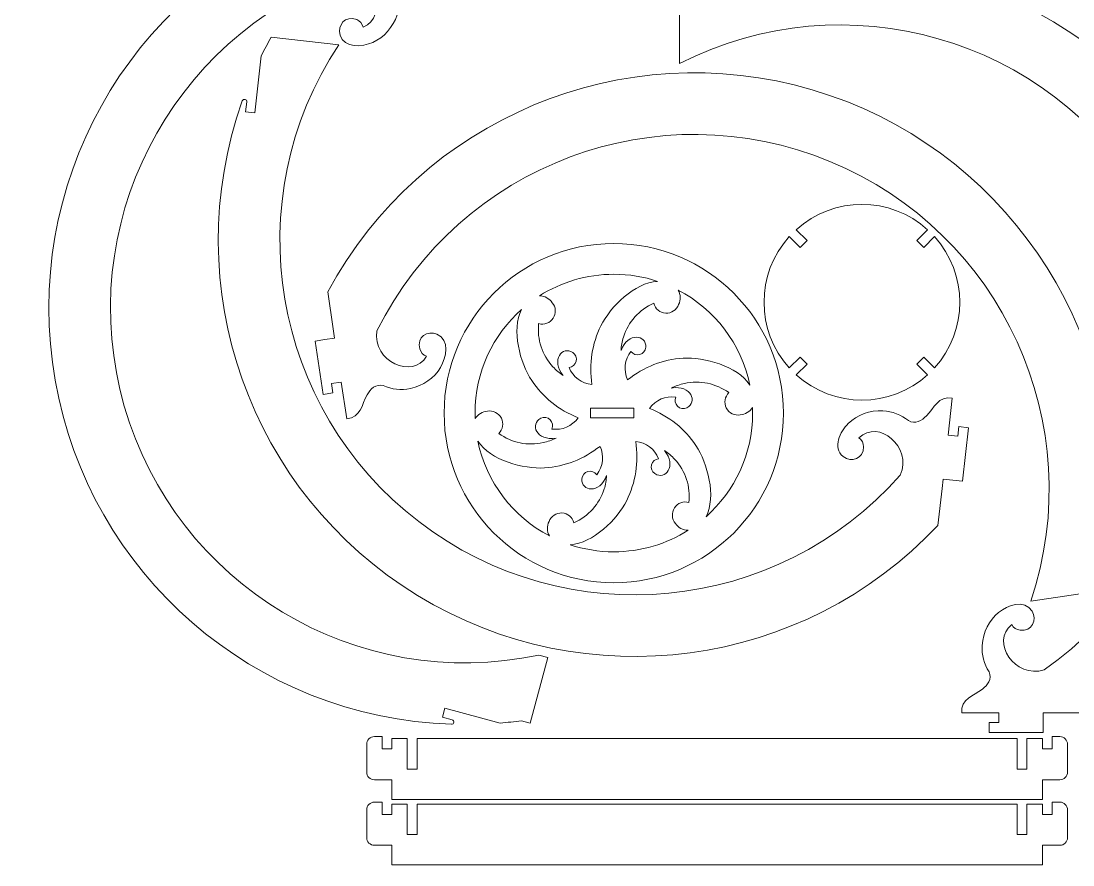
# Model space of a CAD drawing. Header units: millimetres. Extents: x -523 to 505, y -645 to 645.
# Drawn here: x -523 to 159, y -645 to -98 of the extents above; entities that cross this region are included whole.
import ezdxf

# ---------------------------------------------------------------- set-up
doc = ezdxf.new("R2010")
doc.units = ezdxf.units.MM
doc.header["$MEASUREMENT"] = 0
doc.layers.add('Layer 1', color=7, linetype='Continuous')

msp = doc.modelspace()

# ---------------------------------------------------------------- linework, layer by layer
at = {"layer": 'Layer 1', "color": 250, "lineweight": 20}
for points, knots in [([(-335.5342, -33.4697), (-454.1236, -80.9469), (-523.2138, -205.034), (-501.1103, -330.8471), (-501.1103, -330.8471), (-479.0071, -456.6604), (-371.7594, -549.7677), (-244.0882, -553.9812), (-244.0882, -553.9812), (-243.3257, -554.0063), (-242.6661, -553.4562), (-242.5542, -552.7022), (-242.5542, -552.7022), (-242.4422, -551.9483), (-242.9134, -551.2303), (-243.6497, -551.033), (-243.6497, -551.033), (-243.6497, -551.033), (-249.936, -549.3486), (-249.936, -549.3486), (-249.936, -549.3486), (-249.936, -549.3486), (-248.3831, -543.553), (-248.3831, -543.553), (-248.3831, -543.553), (-248.3831, -543.553), (-212.4842, -553.1721), (-212.4842, -553.1721), (-212.4842, -553.1721), (-207.9084, -552.7861), (-203.343, -552.2834), (-198.7927, -551.6644), (-198.7927, -551.6644), (-198.7927, -551.6644), (-192.9972, -553.2172), (-192.9972, -553.2172), (-192.9972, -553.2172), (-192.9972, -553.2172), (-181.5948, -510.6605), (-181.5948, -510.6605), (-181.5948, -510.6605), (-181.5948, -510.6605), (-187.3903, -509.1076), (-187.3903, -509.1076), (-187.3903, -509.1076), (-305.5054, -534.1988), (-422.9126, -463.6781), (-456.2459, -347.6198), (-456.2459, -347.6198), (-489.5793, -231.5616), (-427.4877, -109.4868), (-314.0603, -68.0763), (-314.0603, -68.0763), (-294.06, -67.2594), (-285.0522, -94.6947), (-301.2789, -101.8656), (-301.2789, -101.8656), (-301.8804, -99.6554), (-303.4357, -97.7887), (-305.561, -96.935), (-305.561, -96.935), (-312.9549, -93.965), (-318.2787, -100.6834), (-316.3333, -106.9446), (-316.3333, -106.9446), (-313.5591, -115.8734), (-301.955, -114.6859), (-295.1767, -111.6955), (-295.1767, -111.6955), (-287.8379, -108.4581), (-281.9341, -101.8311), (-279.3079, -93.8456), (-279.3079, -93.8456), (-277.3671, -87.9444), (-277.4256, -81.7687), (-279.2007, -76.1443), (-279.2007, -76.1443), (-280.0327, -71.0905), (-275.9766, -67.9834), (-272.0648, -66.3309), (-272.0648, -66.3309), (-265.5281, -63.5702), (-256.9283, -64.0242), (-255.1843, -54.9995), (-255.1843, -54.9995), (-255.1843, -54.9995), (-278.4555, -48.7639), (-278.4555, -48.7639), (-278.4555, -48.7639), (-278.4555, -48.7639), (-276.812, -42.6303), (-276.812, -42.6303), (-276.812, -42.6303), (-276.812, -42.6303), (-270.8081, -44.239), (-270.8081, -44.239), (-270.8081, -44.239), (-270.8081, -44.239), (-269.1646, -38.1054), (-269.1646, -38.1054), (-269.1646, -38.1054), (-269.1646, -38.1054), (-302.9719, -29.0467), (-302.9719, -29.0467), (-302.9719, -29.0467), (-302.9719, -29.0467), (-304.6154, -35.1804), (-304.6154, -35.1804), (-304.6154, -35.1804), (-304.6154, -35.1804), (-306.2589, -41.314), (-306.2589, -41.314), (-306.2589, -41.314), (-306.2589, -41.314), (-312.2629, -39.7053), (-312.2629, -39.7053), (-312.2629, -39.7053), (-312.2629, -39.7053), (-335.5342, -33.4697), (-335.5342, -33.4697)], [0, 0, 0, 0, 0.03225806, 0.03225806, 0.03225806, 0.03225806, 0.06451613, 0.06451613, 0.06451613, 0.06451613, 0.09677419, 0.09677419, 0.09677419, 0.09677419, 0.12903226, 0.12903226, 0.12903226, 0.12903226, 0.16129032, 0.16129032, 0.16129032, 0.16129032, 0.19354839, 0.19354839, 0.19354839, 0.19354839, 0.22580645, 0.22580645, 0.22580645, 0.22580645, 0.25806452, 0.25806452, 0.25806452, 0.25806452, 0.29032258, 0.29032258, 0.29032258, 0.29032258, 0.32258065, 0.32258065, 0.32258065, 0.32258065, 0.35483871, 0.35483871, 0.35483871, 0.35483871, 0.38709677, 0.38709677, 0.38709677, 0.38709677, 0.41935484, 0.41935484, 0.41935484, 0.41935484, 0.4516129, 0.4516129, 0.4516129, 0.4516129, 0.48387097, 0.48387097, 0.48387097, 0.48387097, 0.51612903, 0.51612903, 0.51612903, 0.51612903, 0.5483871, 0.5483871, 0.5483871, 0.5483871, 0.58064516, 0.58064516, 0.58064516, 0.58064516, 0.61290323, 0.61290323, 0.61290323, 0.61290323, 0.64516129, 0.64516129, 0.64516129, 0.64516129, 0.67741935, 0.67741935, 0.67741935, 0.67741935, 0.70967742, 0.70967742, 0.70967742, 0.70967742, 0.74193548, 0.74193548, 0.74193548, 0.74193548, 0.77419355, 0.77419355, 0.77419355, 0.77419355, 0.80645161, 0.80645161, 0.80645161, 0.80645161, 0.83870968, 0.83870968, 0.83870968, 0.83870968, 0.87096774, 0.87096774, 0.87096774, 0.87096774, 0.90322581, 0.90322581, 0.90322581, 0.90322581, 0.93548387, 0.93548387, 0.93548387, 0.93548387, 1, 1, 1, 1]), ([(169.9523, -546.5589), (272.2128, -470.0063), (306.8327, -332.2655), (252.9196, -216.4601), (252.9196, -216.4601), (199.0066, -100.6546), (71.3154, -38.4776), (-53.0961, -67.4514), (-53.0961, -67.4514), (-53.8391, -67.6245), (-54.3338, -68.3266), (-54.2468, -69.0838), (-54.2468, -69.0838), (-54.1598, -69.841), (-53.5189, -70.4126), (-52.7566, -70.4126), (-52.7566, -70.4126), (-52.7566, -70.4126), (-46.2485, -70.4126), (-46.2485, -70.4126), (-46.2485, -70.4126), (-46.2485, -70.4126), (-46.2485, -76.4126), (-46.2485, -76.4126), (-46.2485, -76.4126), (-46.2485, -76.4126), (-83.4138, -76.4126), (-83.4138, -76.4126), (-83.4138, -76.4126), (-87.7338, -77.9698), (-92.0135, -79.637), (-96.2485, -81.4126), (-96.2485, -81.4126), (-96.2485, -81.4126), (-96.2479, -125.4705), (-96.2479, -125.4705), (-96.2479, -125.4705), (11.3485, -70.6638), (143.0072, -108.3943), (205.2428, -211.8707), (205.2428, -211.8707), (267.4784, -315.347), (239.0979, -449.3327), (140.2532, -518.6894), (140.2532, -518.6894), (121.1459, -524.6549), (105.3442, -500.4858), (119.162, -489.3595), (119.162, -489.3595), (120.3151, -491.3387), (122.3005, -492.7392), (124.5744, -493.0138), (124.5744, -493.0138), (132.485, -493.9689), (135.8885, -486.1015), (132.3889, -480.5572), (132.3889, -480.5572), (127.3983, -472.6506), (116.497, -476.801), (110.7236, -481.4439), (110.7236, -481.4439), (104.4728, -486.4704), (100.4853, -494.3996), (100.0154, -502.7927), (100.0154, -502.7927), (99.6681, -508.9951), (101.323, -514.9453), (104.4933, -519.9186), (104.4933, -519.9186), (106.605, -524.5849), (103.4913, -528.6359), (100.1404, -531.2445), (100.1404, -531.2445), (94.541, -535.603), (86.1167, -537.3902), (86.7679, -546.5588), (86.7679, -546.5588), (86.7679, -546.5588), (110.8601, -546.5589), (110.8601, -546.5589), (110.8601, -546.5589), (110.8601, -546.5589), (110.8601, -552.9089), (110.8601, -552.9089), (110.8601, -552.9089), (110.8601, -552.9089), (104.6444, -552.9089), (104.6444, -552.9089), (104.6444, -552.9089), (104.6444, -552.9089), (104.6444, -559.2589), (104.6444, -559.2589), (104.6444, -559.2589), (104.6444, -559.2589), (139.6443, -559.2589), (139.6443, -559.2589), (139.6443, -559.2589), (139.6443, -559.2589), (139.6443, -552.9089), (139.6443, -552.9089), (139.6443, -552.9089), (139.6443, -552.9089), (139.6443, -546.5589), (139.6443, -546.5589), (139.6443, -546.5589), (139.6443, -546.5589), (145.86, -546.5589), (145.86, -546.5589), (145.86, -546.5589), (145.86, -546.5589), (169.9523, -546.5589), (169.9523, -546.5589)], [0, 0, 0, 0, 0.03448276, 0.03448276, 0.03448276, 0.03448276, 0.06896552, 0.06896552, 0.06896552, 0.06896552, 0.10344828, 0.10344828, 0.10344828, 0.10344828, 0.13793103, 0.13793103, 0.13793103, 0.13793103, 0.17241379, 0.17241379, 0.17241379, 0.17241379, 0.20689655, 0.20689655, 0.20689655, 0.20689655, 0.24137931, 0.24137931, 0.24137931, 0.24137931, 0.27586207, 0.27586207, 0.27586207, 0.27586207, 0.31034483, 0.31034483, 0.31034483, 0.31034483, 0.34482759, 0.34482759, 0.34482759, 0.34482759, 0.37931034, 0.37931034, 0.37931034, 0.37931034, 0.4137931, 0.4137931, 0.4137931, 0.4137931, 0.44827586, 0.44827586, 0.44827586, 0.44827586, 0.48275862, 0.48275862, 0.48275862, 0.48275862, 0.51724138, 0.51724138, 0.51724138, 0.51724138, 0.55172414, 0.55172414, 0.55172414, 0.55172414, 0.5862069, 0.5862069, 0.5862069, 0.5862069, 0.62068966, 0.62068966, 0.62068966, 0.62068966, 0.65517241, 0.65517241, 0.65517241, 0.65517241, 0.68965517, 0.68965517, 0.68965517, 0.68965517, 0.72413793, 0.72413793, 0.72413793, 0.72413793, 0.75862069, 0.75862069, 0.75862069, 0.75862069, 0.79310345, 0.79310345, 0.79310345, 0.79310345, 0.82758621, 0.82758621, 0.82758621, 0.82758621, 0.86206897, 0.86206897, 0.86206897, 0.86206897, 0.89655172, 0.89655172, 0.89655172, 0.89655172, 0.93103448, 0.93103448, 0.93103448, 0.93103448, 1, 1, 1, 1]), ([(71.2929, -425.0792), (-16.259, -518.0962), (-157.0163, -537.0292), (-266.0349, -470.4525), (-266.0349, -470.4525), (-375.0536, -403.8759), (-422.498, -270.0101), (-379.7364, -149.6392), (-379.7364, -149.6392), (-379.4809, -148.9204), (-378.7277, -148.5076), (-377.9851, -148.6791), (-377.9851, -148.6791), (-377.2424, -148.8506), (-376.7464, -149.5516), (-376.832, -150.3091), (-376.832, -150.3091), (-376.832, -150.3091), (-377.5629, -156.776), (-377.5629, -156.776), (-377.5629, -156.776), (-377.5629, -156.776), (-371.6008, -157.4498), (-371.6008, -157.4498), (-371.6008, -157.4498), (-371.6008, -157.4498), (-367.4272, -120.5196), (-367.4272, -120.5196), (-367.4272, -120.5196), (-365.3948, -116.4018), (-363.2575, -112.3364), (-361.0176, -108.3276), (-361.0176, -108.3276), (-361.0176, -108.3276), (-317.2384, -113.2758), (-317.2384, -113.2758), (-317.2384, -113.2758), (-383.7812, -214.0369), (-361.0743, -349.0999), (-265.2413, -422.5619), (-265.2413, -422.5619), (-169.4084, -496.024), (-33.0831, -482.8692), (46.9348, -392.4383), (46.9348, -392.4383), (55.0083, -374.1218), (32.7666, -355.7059), (20.1589, -368.1868), (20.1589, -368.1868), (21.9961, -369.5549), (23.1648, -371.685), (23.1823, -373.9754), (23.1823, -373.9754), (23.243, -381.9432), (15.0432, -384.4417), (9.927, -380.3416), (9.927, -380.3416), (2.6308, -374.4947), (7.9791, -364.1284), (13.241, -358.9129), (13.241, -358.9129), (18.9377, -353.2661), (27.2645, -350.1943), (35.6573, -350.6698), (35.6573, -350.6698), (41.8594, -351.0213), (47.5862, -353.3339), (52.172, -357.0426), (52.172, -357.0426), (56.5716, -359.665), (60.9467, -357.0259), (63.9151, -353.9891), (63.9151, -353.9891), (68.8748, -348.9146), (71.5967, -340.7443), (80.6342, -342.4209), (80.6342, -342.4209), (80.6342, -342.4209), (77.9288, -366.3608), (77.9288, -366.3608), (77.9288, -366.3608), (77.9288, -366.3608), (84.2386, -367.0739), (84.2386, -367.0739), (84.2386, -367.0739), (84.2386, -367.0739), (84.9366, -360.8975), (84.9366, -360.8975), (84.9366, -360.8975), (84.9366, -360.8975), (91.2465, -361.6106), (91.2465, -361.6106), (91.2465, -361.6106), (91.2465, -361.6106), (87.3161, -396.3891), (87.3161, -396.3891), (87.3161, -396.3891), (87.3161, -396.3891), (81.0063, -395.676), (81.0063, -395.676), (81.0063, -395.676), (81.0063, -395.676), (74.6964, -394.9629), (74.6964, -394.9629), (74.6964, -394.9629), (74.6964, -394.9629), (73.9984, -401.1393), (73.9984, -401.1393), (73.9984, -401.1393), (73.9984, -401.1393), (71.2929, -425.0792), (71.2929, -425.0792)], [0, 0, 0, 0, 0.03448276, 0.03448276, 0.03448276, 0.03448276, 0.06896552, 0.06896552, 0.06896552, 0.06896552, 0.10344828, 0.10344828, 0.10344828, 0.10344828, 0.13793103, 0.13793103, 0.13793103, 0.13793103, 0.17241379, 0.17241379, 0.17241379, 0.17241379, 0.20689655, 0.20689655, 0.20689655, 0.20689655, 0.24137931, 0.24137931, 0.24137931, 0.24137931, 0.27586207, 0.27586207, 0.27586207, 0.27586207, 0.31034483, 0.31034483, 0.31034483, 0.31034483, 0.34482759, 0.34482759, 0.34482759, 0.34482759, 0.37931034, 0.37931034, 0.37931034, 0.37931034, 0.4137931, 0.4137931, 0.4137931, 0.4137931, 0.44827586, 0.44827586, 0.44827586, 0.44827586, 0.48275862, 0.48275862, 0.48275862, 0.48275862, 0.51724138, 0.51724138, 0.51724138, 0.51724138, 0.55172414, 0.55172414, 0.55172414, 0.55172414, 0.5862069, 0.5862069, 0.5862069, 0.5862069, 0.62068966, 0.62068966, 0.62068966, 0.62068966, 0.65517241, 0.65517241, 0.65517241, 0.65517241, 0.68965517, 0.68965517, 0.68965517, 0.68965517, 0.72413793, 0.72413793, 0.72413793, 0.72413793, 0.75862069, 0.75862069, 0.75862069, 0.75862069, 0.79310345, 0.79310345, 0.79310345, 0.79310345, 0.82758621, 0.82758621, 0.82758621, 0.82758621, 0.86206897, 0.86206897, 0.86206897, 0.86206897, 0.89655172, 0.89655172, 0.89655172, 0.89655172, 0.93103448, 0.93103448, 0.93103448, 0.93103448, 1, 1, 1, 1]), ([(-324.3685, -273.5878), (-263.8744, -161.0801), (-132.8136, -106.3616), (-10.2784, -142.4537), (-10.2784, -142.4537), (112.2569, -178.5456), (192.7316, -295.5706), (182.5814, -422.9074), (182.5814, -422.9074), (182.5207, -423.6679), (181.9, -424.2615), (181.1383, -424.2881), (181.1383, -424.2881), (180.3766, -424.3146), (179.716, -423.7659), (179.6026, -423.012), (179.6026, -423.012), (179.6026, -423.012), (178.6348, -416.5763), (178.6348, -416.5763), (178.6348, -416.5763), (178.6348, -416.5763), (172.7015, -417.4686), (172.7015, -417.4686), (172.7015, -417.4686), (172.7015, -417.4686), (178.2284, -454.2206), (178.2284, -454.2206), (178.2284, -454.2206), (177.331, -458.7242), (176.3187, -463.2042), (175.1927, -467.6562), (175.1927, -467.6562), (175.1927, -467.6562), (131.6246, -474.2075), (131.6246, -474.2075), (131.6246, -474.2075), (169.8211, -359.6571), (112.931, -235.0733), (1.3501, -188.9178), (1.3501, -188.9178), (-110.2308, -142.7623), (-238.5062, -190.7524), (-292.3923, -298.8122), (-292.3923, -298.8122), (-295.45, -318.5941), (-269.1998, -330.6259), (-260.2521, -315.3072), (-260.2521, -315.3072), (-262.3807, -314.4612), (-264.0609, -312.7062), (-264.6706, -310.4984), (-264.6706, -310.4984), (-266.7915, -302.8178), (-259.5177, -298.2821), (-253.5146, -300.9183), (-253.5146, -300.9183), (-244.9538, -304.6776), (-247.4369, -316.0749), (-251.1696, -322.4746), (-251.1696, -322.4746), (-255.2107, -329.4034), (-262.4587, -334.5257), (-270.6886, -336.2385), (-270.6886, -336.2385), (-276.7704, -337.5043), (-282.9005, -336.7527), (-288.29, -334.3572), (-288.29, -334.3572), (-293.2184, -332.9629), (-296.7613, -336.6444), (-298.8426, -340.346), (-298.8426, -340.346), (-302.32, -346.5313), (-302.8345, -355.1277), (-311.998, -355.8472), (-311.998, -355.8472), (-311.998, -355.8472), (-315.5809, -332.0229), (-315.5809, -332.0229), (-315.5809, -332.0229), (-315.5809, -332.0229), (-321.8603, -332.9673), (-321.8603, -332.9673), (-321.8603, -332.9673), (-321.8603, -332.9673), (-320.9359, -339.1138), (-320.9359, -339.1138), (-320.9359, -339.1138), (-320.9359, -339.1138), (-327.2153, -340.0582), (-327.2153, -340.0582), (-327.2153, -340.0582), (-327.2153, -340.0582), (-332.4202, -305.4474), (-332.4202, -305.4474), (-332.4202, -305.4474), (-332.4202, -305.4474), (-326.1408, -304.5031), (-326.1408, -304.5031), (-326.1408, -304.5031), (-326.1408, -304.5031), (-319.8614, -303.5588), (-319.8614, -303.5588), (-319.8614, -303.5588), (-319.8614, -303.5588), (-320.7857, -297.4122), (-320.7857, -297.4122), (-320.7857, -297.4122), (-320.7857, -297.4122), (-324.3685, -273.5878), (-324.3685, -273.5878)], [0, 0, 0, 0, 0.03448276, 0.03448276, 0.03448276, 0.03448276, 0.06896552, 0.06896552, 0.06896552, 0.06896552, 0.10344828, 0.10344828, 0.10344828, 0.10344828, 0.13793103, 0.13793103, 0.13793103, 0.13793103, 0.17241379, 0.17241379, 0.17241379, 0.17241379, 0.20689655, 0.20689655, 0.20689655, 0.20689655, 0.24137931, 0.24137931, 0.24137931, 0.24137931, 0.27586207, 0.27586207, 0.27586207, 0.27586207, 0.31034483, 0.31034483, 0.31034483, 0.31034483, 0.34482759, 0.34482759, 0.34482759, 0.34482759, 0.37931034, 0.37931034, 0.37931034, 0.37931034, 0.4137931, 0.4137931, 0.4137931, 0.4137931, 0.44827586, 0.44827586, 0.44827586, 0.44827586, 0.48275862, 0.48275862, 0.48275862, 0.48275862, 0.51724138, 0.51724138, 0.51724138, 0.51724138, 0.55172414, 0.55172414, 0.55172414, 0.55172414, 0.5862069, 0.5862069, 0.5862069, 0.5862069, 0.62068966, 0.62068966, 0.62068966, 0.62068966, 0.65517241, 0.65517241, 0.65517241, 0.65517241, 0.68965517, 0.68965517, 0.68965517, 0.68965517, 0.72413793, 0.72413793, 0.72413793, 0.72413793, 0.75862069, 0.75862069, 0.75862069, 0.75862069, 0.79310345, 0.79310345, 0.79310345, 0.79310345, 0.82758621, 0.82758621, 0.82758621, 0.82758621, 0.86206897, 0.86206897, 0.86206897, 0.86206897, 0.89655172, 0.89655172, 0.89655172, 0.89655172, 0.93103448, 0.93103448, 0.93103448, 0.93103448, 1, 1, 1, 1]), ([(69.1521, -322.8943), (91.0318, -298.7084), (91.0319, -261.8804), (69.1521, -237.6942), (69.1521, -237.6942), (69.1521, -237.6942), (62.1372, -244.7092), (62.1372, -244.7092), (62.1372, -244.7092), (62.1372, -244.7092), (57.647, -240.219), (57.647, -240.219), (57.647, -240.219), (57.647, -240.219), (64.662, -233.2041), (64.662, -233.2041), (64.662, -233.2041), (40.476, -211.3244), (3.6479, -211.3244), (-20.5381, -233.2041), (-20.5381, -233.2041), (-20.5381, -233.2041), (-13.5231, -240.219), (-13.5231, -240.219), (-13.5231, -240.219), (-13.5231, -240.219), (-18.0133, -244.7092), (-18.0133, -244.7092), (-18.0133, -244.7092), (-18.0133, -244.7092), (-25.0282, -237.6942), (-25.0282, -237.6942), (-25.0282, -237.6942), (-46.9079, -261.8802), (-46.9079, -298.7083), (-25.0282, -322.8943), (-25.0282, -322.8943), (-25.0282, -322.8943), (-18.0133, -315.8793), (-18.0133, -315.8793), (-18.0133, -315.8793), (-18.0133, -315.8793), (-13.5231, -320.3695), (-13.5231, -320.3695), (-13.5231, -320.3695), (-13.5231, -320.3695), (-20.5381, -327.3844), (-20.5381, -327.3844), (-20.5381, -327.3844), (3.6479, -349.2641), (40.476, -349.2641), (64.662, -327.3844), (64.662, -327.3844), (64.662, -327.3844), (57.647, -320.3695), (57.647, -320.3695), (57.647, -320.3695), (57.647, -320.3695), (62.1372, -315.8793), (62.1372, -315.8793), (62.1372, -315.8793), (62.1372, -315.8793), (69.1521, -322.8943), (69.1521, -322.8943)], [0, 0, 0, 0, 0.05882353, 0.05882353, 0.05882353, 0.05882353, 0.11764706, 0.11764706, 0.11764706, 0.11764706, 0.17647059, 0.17647059, 0.17647059, 0.17647059, 0.23529412, 0.23529412, 0.23529412, 0.23529412, 0.29411765, 0.29411765, 0.29411765, 0.29411765, 0.35294118, 0.35294118, 0.35294118, 0.35294118, 0.41176471, 0.41176471, 0.41176471, 0.41176471, 0.47058824, 0.47058824, 0.47058824, 0.47058824, 0.52941176, 0.52941176, 0.52941176, 0.52941176, 0.58823529, 0.58823529, 0.58823529, 0.58823529, 0.64705882, 0.64705882, 0.64705882, 0.64705882, 0.70588235, 0.70588235, 0.70588235, 0.70588235, 0.76470588, 0.76470588, 0.76470588, 0.76470588, 0.82352941, 0.82352941, 0.82352941, 0.82352941, 0.88235294, 0.88235294, 0.88235294, 0.88235294, 1, 1, 1, 1]), ([(-248.8643, -352.1392), (-248.8644, -412.8903), (-199.6159, -462.139), (-138.8647, -462.1392), (-138.8647, -462.1392), (-78.1134, -462.1394), (-28.8646, -412.8909), (-28.8644, -352.1397), (-28.8644, -352.1397), (-28.8642, -291.3885), (-78.1126, -242.1396), (-138.8644, -242.1393), (-138.8644, -242.1393), (-199.6156, -242.1393), (-248.8642, -291.3879), (-248.8643, -352.1392)], [0, 0, 0, 0, 0.2, 0.2, 0.2, 0.2, 0.4, 0.4, 0.4, 0.4, 0.6, 0.6, 0.6, 0.6, 1, 1, 1, 1]), ([(-153.0441, -333.5709), (-159.6445, -333.0137), (-165.4336, -328.7574), (-167.8853, -322.496), (-167.8853, -322.496), (-165.656, -322.2882), (-163.7986, -320.7004), (-163.2466, -318.5306), (-163.2466, -318.5306), (-162.6943, -316.3607), (-163.5672, -314.0783), (-165.4261, -312.8303), (-165.4261, -312.8303), (-172.1909, -308.2886), (-179.8247, -317.8268), (-171.6112, -327.7966), (-171.6112, -327.7966), (-174.0627, -326.191), (-176.3295, -324.2761), (-178.3492, -322.077), (-178.3492, -322.077), (-185.2919, -314.5178), (-188.6489, -304.3384), (-187.565, -294.1322), (-187.565, -294.1322), (-183.986, -295.1551), (-180.1584, -293.7221), (-178.1308, -290.6005), (-178.1308, -290.6005), (-176.1035, -287.4788), (-176.3508, -283.3993), (-178.7408, -280.5455), (-178.7408, -280.5455), (-180.6147, -277.82), (-183.6728, -276.1633), (-186.9602, -276.0677), (-186.9602, -276.0677), (-173.0394, -267.2358), (-156.5282, -262.1203), (-138.8216, -262.1203), (-138.8216, -262.1203), (-128.9027, -262.1203), (-119.3609, -263.7295), (-110.4369, -266.6932), (-110.4369, -266.6932), (-125.375, -267.472), (-141.023, -283.2041), (-147.1857, -295.4613), (-147.1857, -295.4613), (-152.9686, -306.9637), (-154.9689, -320.39), (-153.0441, -333.5709)], [0, 0, 0, 0, 0.07142857, 0.07142857, 0.07142857, 0.07142857, 0.14285714, 0.14285714, 0.14285714, 0.14285714, 0.21428571, 0.21428571, 0.21428571, 0.21428571, 0.28571429, 0.28571429, 0.28571429, 0.28571429, 0.35714286, 0.35714286, 0.35714286, 0.35714286, 0.42857143, 0.42857143, 0.42857143, 0.42857143, 0.5, 0.5, 0.5, 0.5, 0.57142857, 0.57142857, 0.57142857, 0.57142857, 0.64285714, 0.64285714, 0.64285714, 0.64285714, 0.71428571, 0.71428571, 0.71428571, 0.71428571, 0.78571429, 0.78571429, 0.78571429, 0.78571429, 0.85714286, 0.85714286, 0.85714286, 0.85714286, 1, 1, 1, 1]), ([(-50.6495, -333.9854), (-58.7946, -321.4403), (-80.2403, -315.756), (-93.9356, -316.5474), (-93.9356, -316.5474), (-106.7885, -317.2904), (-119.4161, -322.2714), (-129.8687, -330.5287), (-129.8687, -330.5287), (-132.6863, -324.5341), (-131.895, -317.3923), (-127.6982, -312.1382), (-127.6982, -312.1382), (-126.4035, -313.9651), (-124.0998, -314.7798), (-121.9447, -314.1729), (-121.9447, -314.1729), (-119.7894, -313.5662), (-118.2493, -311.6692), (-118.0978, -309.4353), (-118.0978, -309.4353), (-117.5471, -301.3058), (-129.6244, -299.4639), (-134.1516, -311.5618), (-134.1516, -311.5618), (-133.9869, -308.6362), (-133.462, -305.7154), (-132.5674, -302.8668), (-132.5674, -302.8668), (-129.4922, -293.0748), (-122.3551, -285.0778), (-112.9743, -280.9132), (-112.9743, -280.9132), (-112.0707, -284.5244), (-108.9159, -287.1226), (-105.1986, -287.3176), (-105.1986, -287.3176), (-101.4815, -287.5125), (-98.0723, -285.2586), (-96.7957, -281.7619), (-96.7957, -281.7619), (-95.3703, -278.7721), (-95.4669, -275.2896), (-97.0345, -272.3923), (-97.0345, -272.3923), (-73.5148, -284.7437), (-56.1303, -307.1961), (-50.6495, -333.9854)], [0, 0, 0, 0, 0.07692308, 0.07692308, 0.07692308, 0.07692308, 0.15384615, 0.15384615, 0.15384615, 0.15384615, 0.23076923, 0.23076923, 0.23076923, 0.23076923, 0.30769231, 0.30769231, 0.30769231, 0.30769231, 0.38461538, 0.38461538, 0.38461538, 0.38461538, 0.46153846, 0.46153846, 0.46153846, 0.46153846, 0.53846154, 0.53846154, 0.53846154, 0.53846154, 0.61538462, 0.61538462, 0.61538462, 0.61538462, 0.69230769, 0.69230769, 0.69230769, 0.69230769, 0.76923077, 0.76923077, 0.76923077, 0.76923077, 0.84615385, 0.84615385, 0.84615385, 0.84615385, 1, 1, 1, 1]), ([(-220.7668, -350.904), (-224.0562, -351.1635), (-227.0136, -352.9754), (-228.7419, -355.7633), (-228.7419, -355.7633), (-228.79, -354.5544), (-228.8215, -353.3411), (-228.8215, -352.1203), (-228.8215, -352.1203), (-228.8215, -325.3804), (-217.1559, -301.3688), (-198.6411, -284.8845), (-198.6411, -284.8845), (-205.3882, -298.2149), (-199.5943, -319.5855), (-192.0718, -331.0342), (-192.0718, -331.0342), (-185.0019, -341.7937), (-174.3746, -350.239), (-161.9971, -355.1626), (-161.9971, -355.1626), (-165.7798, -360.6001), (-172.3603, -363.4856), (-179.0089, -362.4781), (-179.0089, -362.4781), (-178.0741, -360.4435), (-178.5205, -358.041), (-180.1235, -356.4782), (-180.1235, -356.4782), (-181.7266, -354.915), (-184.1396, -354.5297), (-186.1499, -355.5155), (-186.1499, -355.5155), (-193.4656, -359.1032), (-189.0222, -370.4833), (-176.2813, -368.3552), (-176.2813, -368.3552), (-178.8975, -369.6753), (-181.6893, -370.681), (-184.6036, -371.3306), (-184.6036, -371.3306), (-194.6214, -373.5635), (-205.1155, -371.3811), (-213.4125, -365.3393), (-213.4125, -365.3393), (-210.737, -362.7512), (-210.0643, -358.7199), (-211.7539, -355.4033), (-211.7539, -355.4033), (-213.4437, -352.0867), (-217.1003, -350.2612), (-220.7668, -350.904)], [0, 0, 0, 0, 0.07142857, 0.07142857, 0.07142857, 0.07142857, 0.14285714, 0.14285714, 0.14285714, 0.14285714, 0.21428571, 0.21428571, 0.21428571, 0.21428571, 0.28571429, 0.28571429, 0.28571429, 0.28571429, 0.35714286, 0.35714286, 0.35714286, 0.35714286, 0.42857143, 0.42857143, 0.42857143, 0.42857143, 0.5, 0.5, 0.5, 0.5, 0.57142857, 0.57142857, 0.57142857, 0.57142857, 0.64285714, 0.64285714, 0.64285714, 0.64285714, 0.71428571, 0.71428571, 0.71428571, 0.71428571, 0.78571429, 0.78571429, 0.78571429, 0.78571429, 0.85714286, 0.85714286, 0.85714286, 0.85714286, 1, 1, 1, 1]), ([(-85.5715, -373.2064), (-92.6415, -362.447), (-103.2689, -354.0017), (-115.6463, -349.0781), (-115.6463, -349.0781), (-111.8636, -343.6407), (-105.283, -340.7551), (-98.6344, -341.7626), (-98.6344, -341.7626), (-99.5692, -343.7973), (-99.1229, -346.1997), (-97.5197, -347.7626), (-97.5197, -347.7626), (-95.9167, -349.3258), (-93.5038, -349.711), (-91.4934, -348.7253), (-91.4934, -348.7253), (-84.1778, -345.1375), (-88.6212, -333.7574), (-101.362, -335.8856), (-101.362, -335.8856), (-98.7459, -334.5655), (-95.954, -333.5596), (-93.0397, -332.9101), (-93.0397, -332.9101), (-83.022, -330.6773), (-72.5279, -332.8596), (-64.2308, -338.9015), (-64.2308, -338.9015), (-66.9064, -341.4896), (-67.5791, -345.5207), (-65.8894, -348.8375), (-65.8894, -348.8375), (-64.1996, -352.1541), (-60.5431, -353.9796), (-56.8765, -353.3368), (-56.8765, -353.3368), (-53.587, -353.0774), (-50.6293, -351.2652), (-48.9012, -348.4771), (-48.9012, -348.4771), (-48.8531, -349.6861), (-48.8216, -350.8995), (-48.8216, -352.1203), (-48.8216, -352.1203), (-48.8216, -378.8603), (-60.4874, -402.8721), (-79.0025, -419.3565), (-79.0025, -419.3565), (-72.2551, -406.026), (-78.0491, -384.6552), (-85.5715, -373.2064)], [0, 0, 0, 0, 0.07142857, 0.07142857, 0.07142857, 0.07142857, 0.14285714, 0.14285714, 0.14285714, 0.14285714, 0.21428571, 0.21428571, 0.21428571, 0.21428571, 0.28571429, 0.28571429, 0.28571429, 0.28571429, 0.35714286, 0.35714286, 0.35714286, 0.35714286, 0.42857143, 0.42857143, 0.42857143, 0.42857143, 0.5, 0.5, 0.5, 0.5, 0.57142857, 0.57142857, 0.57142857, 0.57142857, 0.64285714, 0.64285714, 0.64285714, 0.64285714, 0.71428571, 0.71428571, 0.71428571, 0.71428571, 0.78571429, 0.78571429, 0.78571429, 0.78571429, 0.85714286, 0.85714286, 0.85714286, 0.85714286, 1, 1, 1, 1]), ([(-153.8643, -355.3143), (-153.8643, -355.3143), (-153.8643, -348.9643), (-153.8643, -348.9643), (-153.8643, -348.9643), (-153.8643, -348.9643), (-125.8644, -348.9643), (-125.8644, -348.9643), (-125.8644, -348.9643), (-125.8644, -348.9643), (-125.8644, -355.3143), (-125.8644, -355.3143), (-125.8644, -355.3143), (-125.8644, -355.3143), (-153.8643, -355.3143), (-153.8643, -355.3143)], [0, 0, 0, 0, 0.2, 0.2, 0.2, 0.2, 0.4, 0.4, 0.4, 0.4, 0.6, 0.6, 0.6, 0.6, 1, 1, 1, 1]), ([(-180.6093, -431.8479), (-204.1284, -419.4966), (-221.5125, -397.0447), (-226.9935, -370.256), (-226.9935, -370.256), (-218.8478, -382.8005), (-197.4028, -388.4847), (-183.7078, -387.6933), (-183.7078, -387.6933), (-170.855, -386.9503), (-158.2274, -381.9694), (-147.7748, -373.7121), (-147.7748, -373.7121), (-144.9571, -379.7068), (-145.7485, -386.8485), (-149.9453, -392.1025), (-149.9453, -392.1025), (-151.24, -390.2756), (-153.5437, -389.4609), (-155.6988, -390.0678), (-155.6988, -390.0678), (-157.854, -390.6745), (-159.3942, -392.5715), (-159.5457, -394.8054), (-159.5457, -394.8054), (-160.0964, -402.9349), (-148.0191, -404.7768), (-143.4919, -392.6788), (-143.4919, -392.6788), (-143.6567, -395.6045), (-144.1815, -398.5252), (-145.0761, -401.3739), (-145.0761, -401.3739), (-148.1513, -411.1659), (-155.2884, -419.1629), (-164.6692, -423.3274), (-164.6692, -423.3274), (-165.5728, -419.7163), (-168.7276, -417.1181), (-172.4448, -416.923), (-172.4448, -416.923), (-176.162, -416.7282), (-179.5711, -418.9821), (-180.8478, -422.4788), (-180.8478, -422.4788), (-182.2731, -425.4684), (-182.1766, -428.9507), (-180.6093, -431.8479)], [0, 0, 0, 0, 0.07692308, 0.07692308, 0.07692308, 0.07692308, 0.15384615, 0.15384615, 0.15384615, 0.15384615, 0.23076923, 0.23076923, 0.23076923, 0.23076923, 0.30769231, 0.30769231, 0.30769231, 0.30769231, 0.38461538, 0.38461538, 0.38461538, 0.38461538, 0.46153846, 0.46153846, 0.46153846, 0.46153846, 0.53846154, 0.53846154, 0.53846154, 0.53846154, 0.61538462, 0.61538462, 0.61538462, 0.61538462, 0.69230769, 0.69230769, 0.69230769, 0.69230769, 0.76923077, 0.76923077, 0.76923077, 0.76923077, 0.84615385, 0.84615385, 0.84615385, 0.84615385, 1, 1, 1, 1]), ([(-167.2057, -437.5475), (-152.2678, -436.7681), (-136.6205, -421.0364), (-130.4578, -408.7795), (-130.4578, -408.7795), (-124.6748, -397.277), (-122.6746, -383.8506), (-124.5994, -370.6697), (-124.5994, -370.6697), (-117.999, -371.2268), (-112.2097, -375.4832), (-109.758, -381.7447), (-109.758, -381.7447), (-111.9875, -381.9525), (-113.8449, -383.5402), (-114.3968, -385.71), (-114.3968, -385.71), (-114.9491, -387.8799), (-114.0762, -390.1622), (-112.2174, -391.4103), (-112.2174, -391.4103), (-105.4524, -395.952), (-97.8186, -386.4138), (-106.0321, -376.4441), (-106.0321, -376.4441), (-103.5808, -378.0496), (-101.3139, -379.9645), (-99.2942, -382.1636), (-99.2942, -382.1636), (-92.3516, -389.7228), (-88.9946, -399.9021), (-90.0784, -410.1085), (-90.0784, -410.1085), (-93.6575, -409.0855), (-97.485, -410.5185), (-99.5125, -413.6401), (-99.5125, -413.6401), (-101.5399, -416.7619), (-101.2925, -420.8413), (-98.9026, -423.6952), (-98.9026, -423.6952), (-97.0287, -426.4207), (-93.9705, -428.0775), (-90.6831, -428.1729), (-90.6831, -428.1729), (-104.6039, -437.0047), (-121.1149, -442.1202), (-138.8216, -442.1202), (-138.8216, -442.1202), (-148.7402, -442.1202), (-158.282, -440.5112), (-167.2057, -437.5475)], [0, 0, 0, 0, 0.07142857, 0.07142857, 0.07142857, 0.07142857, 0.14285714, 0.14285714, 0.14285714, 0.14285714, 0.21428571, 0.21428571, 0.21428571, 0.21428571, 0.28571429, 0.28571429, 0.28571429, 0.28571429, 0.35714286, 0.35714286, 0.35714286, 0.35714286, 0.42857143, 0.42857143, 0.42857143, 0.42857143, 0.5, 0.5, 0.5, 0.5, 0.57142857, 0.57142857, 0.57142857, 0.57142857, 0.64285714, 0.64285714, 0.64285714, 0.64285714, 0.71428571, 0.71428571, 0.71428571, 0.71428571, 0.78571429, 0.78571429, 0.78571429, 0.78571429, 0.85714286, 0.85714286, 0.85714286, 0.85714286, 1, 1, 1, 1]), ([(139.0603, -602.7365), (139.0603, -602.7365), (-282.7397, -602.7365), (-282.7397, -602.7365), (-282.7397, -602.7365), (-282.7397, -602.7365), (-282.7397, -589.9901), (-282.7397, -589.9901), (-282.7397, -589.9901), (-282.7397, -589.9901), (-294.0897, -589.9901), (-294.0897, -589.9901), (-294.0897, -589.9901), (-296.8511, -589.9901), (-299.0897, -587.7516), (-299.0897, -584.9901), (-299.0897, -584.9901), (-299.0897, -584.9901), (-299.0897, -566.9902), (-299.0897, -566.9902), (-299.0897, -566.9902), (-299.0897, -565.6641), (-298.5628, -564.3924), (-297.6252, -563.4547), (-297.6252, -563.4547), (-296.6876, -562.5171), (-295.4158, -561.9902), (-294.0897, -561.9902), (-294.0897, -561.9902), (-294.0897, -561.9902), (-289.0897, -561.9902), (-289.0897, -561.9902), (-289.0897, -561.9902), (-289.0897, -561.9902), (-289.0897, -569.9903), (-289.0897, -569.9903), (-289.0897, -569.9903), (-289.0897, -569.9903), (-282.7397, -569.9903), (-282.7397, -569.9903), (-282.7397, -569.9903), (-282.7397, -569.9903), (-282.7397, -563.2437), (-282.7397, -563.2437), (-282.7397, -563.2437), (-282.7397, -563.2437), (-272.7397, -563.2437), (-272.7397, -563.2437), (-272.7397, -563.2437), (-272.7397, -563.2437), (-272.7397, -582.9901), (-272.7397, -582.9901), (-272.7397, -582.9901), (-272.7397, -582.9901), (-266.3897, -582.9901), (-266.3897, -582.9901), (-266.3897, -582.9901), (-266.3897, -582.9901), (-266.3897, -563.2437), (-266.3897, -563.2437), (-266.3897, -563.2437), (-266.3897, -563.2437), (122.7103, -563.2437), (122.7103, -563.2437), (122.7103, -563.2437), (122.7103, -563.2437), (122.7103, -582.9901), (122.7103, -582.9901), (122.7103, -582.9901), (122.7103, -582.9901), (129.0603, -582.9901), (129.0603, -582.9901), (129.0603, -582.9901), (129.0603, -582.9901), (129.0603, -563.2437), (129.0603, -563.2437), (129.0603, -563.2437), (129.0603, -563.2437), (139.0603, -563.2437), (139.0603, -563.2437), (139.0603, -563.2437), (139.0603, -563.2437), (139.0603, -569.9903), (139.0603, -569.9903), (139.0603, -569.9903), (139.0603, -569.9903), (145.4103, -569.9903), (145.4103, -569.9903), (145.4103, -569.9903), (145.4103, -569.9903), (145.4103, -561.9902), (145.4103, -561.9902), (145.4103, -561.9902), (145.4103, -561.9902), (150.4103, -561.9902), (150.4103, -561.9902), (150.4103, -561.9902), (151.7364, -561.9902), (153.0082, -562.5171), (153.9458, -563.4547), (153.9458, -563.4547), (154.8834, -564.3924), (155.4103, -565.6641), (155.4103, -566.9902), (155.4103, -566.9902), (155.4103, -566.9902), (155.4103, -584.9901), (155.4103, -584.9901), (155.4103, -584.9901), (155.4103, -587.7516), (153.1717, -589.9901), (150.4103, -589.9901), (150.4103, -589.9901), (150.4103, -589.9901), (139.0603, -589.9901), (139.0603, -589.9901), (139.0603, -589.9901), (139.0603, -589.9901), (139.0603, -602.7365), (139.0603, -602.7365)], [0, 0, 0, 0, 0.03225806, 0.03225806, 0.03225806, 0.03225806, 0.06451613, 0.06451613, 0.06451613, 0.06451613, 0.09677419, 0.09677419, 0.09677419, 0.09677419, 0.12903226, 0.12903226, 0.12903226, 0.12903226, 0.16129032, 0.16129032, 0.16129032, 0.16129032, 0.19354839, 0.19354839, 0.19354839, 0.19354839, 0.22580645, 0.22580645, 0.22580645, 0.22580645, 0.25806452, 0.25806452, 0.25806452, 0.25806452, 0.29032258, 0.29032258, 0.29032258, 0.29032258, 0.32258065, 0.32258065, 0.32258065, 0.32258065, 0.35483871, 0.35483871, 0.35483871, 0.35483871, 0.38709677, 0.38709677, 0.38709677, 0.38709677, 0.41935484, 0.41935484, 0.41935484, 0.41935484, 0.4516129, 0.4516129, 0.4516129, 0.4516129, 0.48387097, 0.48387097, 0.48387097, 0.48387097, 0.51612903, 0.51612903, 0.51612903, 0.51612903, 0.5483871, 0.5483871, 0.5483871, 0.5483871, 0.58064516, 0.58064516, 0.58064516, 0.58064516, 0.61290323, 0.61290323, 0.61290323, 0.61290323, 0.64516129, 0.64516129, 0.64516129, 0.64516129, 0.67741935, 0.67741935, 0.67741935, 0.67741935, 0.70967742, 0.70967742, 0.70967742, 0.70967742, 0.74193548, 0.74193548, 0.74193548, 0.74193548, 0.77419355, 0.77419355, 0.77419355, 0.77419355, 0.80645161, 0.80645161, 0.80645161, 0.80645161, 0.83870968, 0.83870968, 0.83870968, 0.83870968, 0.87096774, 0.87096774, 0.87096774, 0.87096774, 0.90322581, 0.90322581, 0.90322581, 0.90322581, 0.93548387, 0.93548387, 0.93548387, 0.93548387, 1, 1, 1, 1]), ([(139.0603, -645.2293), (139.0603, -645.2293), (-282.7397, -645.2293), (-282.7397, -645.2293), (-282.7397, -645.2293), (-282.7397, -645.2293), (-282.7397, -632.4829), (-282.7397, -632.4829), (-282.7397, -632.4829), (-282.7397, -632.4829), (-294.0897, -632.4829), (-294.0897, -632.4829), (-294.0897, -632.4829), (-296.8511, -632.4829), (-299.0897, -630.2444), (-299.0897, -627.4829), (-299.0897, -627.4829), (-299.0897, -627.4829), (-299.0897, -609.483), (-299.0897, -609.483), (-299.0897, -609.483), (-299.0897, -608.1569), (-298.5628, -606.8852), (-297.6252, -605.9475), (-297.6252, -605.9475), (-296.6876, -605.0099), (-295.4158, -604.483), (-294.0897, -604.483), (-294.0897, -604.483), (-294.0897, -604.483), (-289.0897, -604.483), (-289.0897, -604.483), (-289.0897, -604.483), (-289.0897, -604.483), (-289.0897, -612.4831), (-289.0897, -612.4831), (-289.0897, -612.4831), (-289.0897, -612.4831), (-282.7397, -612.4831), (-282.7397, -612.4831), (-282.7397, -612.4831), (-282.7397, -612.4831), (-282.7397, -605.7365), (-282.7397, -605.7365), (-282.7397, -605.7365), (-282.7397, -605.7365), (-272.7397, -605.7365), (-272.7397, -605.7365), (-272.7397, -605.7365), (-272.7397, -605.7365), (-272.7397, -625.4829), (-272.7397, -625.4829), (-272.7397, -625.4829), (-272.7397, -625.4829), (-266.3897, -625.4829), (-266.3897, -625.4829), (-266.3897, -625.4829), (-266.3897, -625.4829), (-266.3897, -605.7365), (-266.3897, -605.7365), (-266.3897, -605.7365), (-266.3897, -605.7365), (122.7103, -605.7365), (122.7103, -605.7365), (122.7103, -605.7365), (122.7103, -605.7365), (122.7103, -625.4829), (122.7103, -625.4829), (122.7103, -625.4829), (122.7103, -625.4829), (129.0603, -625.4829), (129.0603, -625.4829), (129.0603, -625.4829), (129.0603, -625.4829), (129.0603, -605.7365), (129.0603, -605.7365), (129.0603, -605.7365), (129.0603, -605.7365), (139.0603, -605.7365), (139.0603, -605.7365), (139.0603, -605.7365), (139.0603, -605.7365), (139.0603, -612.4831), (139.0603, -612.4831), (139.0603, -612.4831), (139.0603, -612.4831), (145.4103, -612.4831), (145.4103, -612.4831), (145.4103, -612.4831), (145.4103, -612.4831), (145.4103, -604.483), (145.4103, -604.483), (145.4103, -604.483), (145.4103, -604.483), (150.4103, -604.483), (150.4103, -604.483), (150.4103, -604.483), (151.7364, -604.483), (153.0082, -605.0099), (153.9458, -605.9475), (153.9458, -605.9475), (154.8834, -606.8852), (155.4103, -608.1569), (155.4103, -609.483), (155.4103, -609.483), (155.4103, -609.483), (155.4103, -627.4829), (155.4103, -627.4829), (155.4103, -627.4829), (155.4103, -630.2444), (153.1717, -632.4829), (150.4103, -632.4829), (150.4103, -632.4829), (150.4103, -632.4829), (139.0603, -632.4829), (139.0603, -632.4829), (139.0603, -632.4829), (139.0603, -632.4829), (139.0603, -645.2293), (139.0603, -645.2293)], [0, 0, 0, 0, 0.03225806, 0.03225806, 0.03225806, 0.03225806, 0.06451613, 0.06451613, 0.06451613, 0.06451613, 0.09677419, 0.09677419, 0.09677419, 0.09677419, 0.12903226, 0.12903226, 0.12903226, 0.12903226, 0.16129032, 0.16129032, 0.16129032, 0.16129032, 0.19354839, 0.19354839, 0.19354839, 0.19354839, 0.22580645, 0.22580645, 0.22580645, 0.22580645, 0.25806452, 0.25806452, 0.25806452, 0.25806452, 0.29032258, 0.29032258, 0.29032258, 0.29032258, 0.32258065, 0.32258065, 0.32258065, 0.32258065, 0.35483871, 0.35483871, 0.35483871, 0.35483871, 0.38709677, 0.38709677, 0.38709677, 0.38709677, 0.41935484, 0.41935484, 0.41935484, 0.41935484, 0.4516129, 0.4516129, 0.4516129, 0.4516129, 0.48387097, 0.48387097, 0.48387097, 0.48387097, 0.51612903, 0.51612903, 0.51612903, 0.51612903, 0.5483871, 0.5483871, 0.5483871, 0.5483871, 0.58064516, 0.58064516, 0.58064516, 0.58064516, 0.61290323, 0.61290323, 0.61290323, 0.61290323, 0.64516129, 0.64516129, 0.64516129, 0.64516129, 0.67741935, 0.67741935, 0.67741935, 0.67741935, 0.70967742, 0.70967742, 0.70967742, 0.70967742, 0.74193548, 0.74193548, 0.74193548, 0.74193548, 0.77419355, 0.77419355, 0.77419355, 0.77419355, 0.80645161, 0.80645161, 0.80645161, 0.80645161, 0.83870968, 0.83870968, 0.83870968, 0.83870968, 0.87096774, 0.87096774, 0.87096774, 0.87096774, 0.90322581, 0.90322581, 0.90322581, 0.90322581, 0.93548387, 0.93548387, 0.93548387, 0.93548387, 1, 1, 1, 1])]:
    msp.add_open_spline(points, degree=3, knots=knots, dxfattribs=at)

doc.saveas('drawing.dxf')
